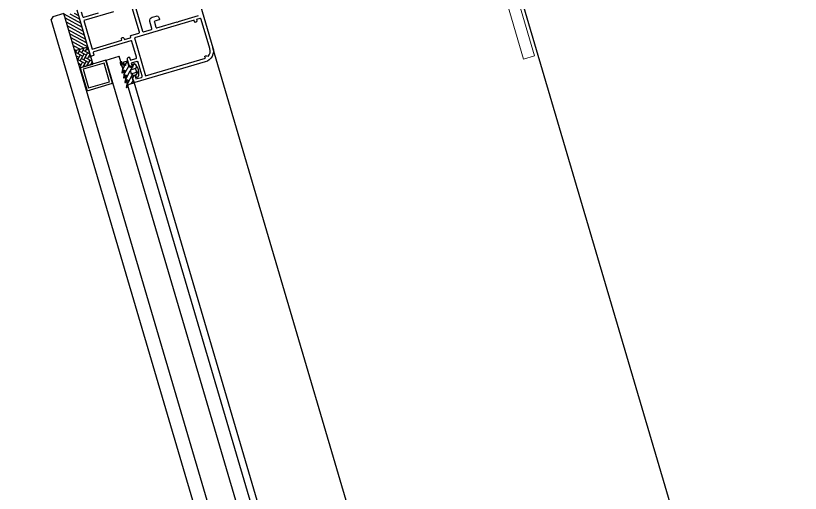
# Model space of a CAD drawing. Header units: millimetres. Extents: x 62878 to 70819, y -67946 to -61850.
# Drawn here: x 63609.13 to 63643.47, y -65387.72 to -65366.84 of the extents above; entities that cross this region are included whole.
import ezdxf

# ---------------------------------------------------------------- set-up
doc = ezdxf.new("R2010")
doc.units = ezdxf.units.MM
doc.layers.add('Dog_dos_yeni', color=63, linetype='Continuous', lineweight=5)
doc.layers.add('DOGRAMA', color=171, linetype='Continuous', lineweight=0)

msp = doc.modelspace()

# ---------------------------------------------------------------- hatches: boundary and pattern name
at = {"layer": 'DOGRAMA', "lineweight": -2}
h = msp.add_hatch(dxfattribs=at)
h.set_pattern_fill('ANSI31', color=256, scale=0.04, angle=433.5058, style=0)
h.set_pattern_definition([(331.42666, (63587.68014, -65236.94088), (0.06074198, 0.11153211), [])])
h.paths.add_polyline_path([(63612.191, -65367.954, -0.414214), (63612.209, -65367.92), (63611.841, -65366.67, -0.153231), (63611.237, -65366.744), (63611.641, -65368.116)])
h.paths.add_polyline_path([(63612.295, -65368.211), (63612.225, -65367.973, -0.414214), (63612.191, -65367.954), (63611.641, -65368.116), (63611.72, -65368.381)])
h = msp.add_hatch(dxfattribs=at)
h.set_pattern_fill('AR-HBONE', color=256, scale=0.03, angle=433.5058, style=0)
h.set_pattern_definition([(61.42666, (63648.03768, -65362.78242), (0.16277867, 0.04799068), [0.36, -0.12]), (331.42666, (63648.09507, -65362.67704), (0.16277867, 0.04799068), [0.36, -0.12])])
h.paths.add_polyline_path([(63612.443, -65368.714), (63612.514, -65368.953), (63611.938, -65369.123), (63611.72, -65368.381), (63612.295, -65368.211)])
h = msp.add_hatch(dxfattribs=at)
h.set_pattern_fill('ANSI31', color=256, scale=0.05, angle=433.5058, style=0)
h.set_pattern_definition([(61.42666, (63655.61522, -65467.36859), (0.13941514, -0.07592747), [])])
edge = h.paths.add_edge_path(flags=16)
edge.add_arc((63614.025, -65369.342), 0.4, 4.8897, 27.9636)
edge.add_line((63614.379, -65369.154), (63614.137, -65369.225))
edge.add_line((63614.137, -65369.225), (63614.182, -65369.379))
edge.add_line((63614.182, -65369.379), (63614.424, -65369.308))
edge = h.paths.add_edge_path()
edge.add_arc((63614.025, -65369.342), 0.5, 339.5568, 413.2966)
edge.add_line((63614.324, -65368.941), (63614.228, -65368.969))
edge.add_line((63614.228, -65368.969), (63614.262, -65369.084))
edge.add_line((63614.262, -65369.084), (63614.205, -65369.101))
edge.add_arc((63614.176, -65369.005), 0.1, 196.4267, 286.4267, ccw=False)
edge.add_line((63614.081, -65369.034), (63614.018, -65368.823))
edge.add_line((63614.018, -65368.823), (63613.846, -65368.873))
edge.add_line((63613.846, -65368.873), (63613.857, -65368.911))
edge.add_arc((63613.919, -65368.893), 0.065, 196.4267, 264.836)
edge.add_arc((63613.91, -65368.99), 0.0327, -109.0036, 84.836, ccw=False)
edge.add_arc((63613.992, -65368.845), 0.199, 192.077, 242.3429, ccw=False)
edge.add_arc((63613.75, -65368.902), 0.05, 17.9413, 195.4545)
edge.add_arc((63614.013, -65368.829), 0.323, 195.486, 234.8123)
edge.add_arc((63613.815, -65369.109), 0.02, -13.5733, 54.8123, ccw=False)
edge.add_line((63613.835, -65369.114), (63613.783, -65369.328))
edge.add_arc((63613.798, -65369.331), 0.015, 166.4267, 326.4267)
edge.add_line((63613.81, -65369.34), (63613.878, -65369.237))
edge.add_arc((63613.895, -65369.248), 0.02, -13.5733, 146.4267, ccw=False)
edge.add_line((63613.914, -65369.253), (63613.845, -65369.539))
edge.add_arc((63613.86, -65369.543), 0.015, 166.4267, 326.4267)
edge.add_line((63613.872, -65369.551), (63613.94, -65369.448))
edge.add_arc((63613.957, -65369.459), 0.02, -13.5733, 146.4267, ccw=False)
edge.add_line((63613.977, -65369.464), (63613.908, -65369.75))
edge.add_arc((63613.922, -65369.754), 0.015, 166.4267, 326.4267)
edge.add_line((63613.935, -65369.762), (63614.003, -65369.659))
edge.add_arc((63614.019, -65369.67), 0.02, -13.5733, 146.4267, ccw=False)
edge.add_line((63614.039, -65369.675), (63613.97, -65369.961))
edge.add_arc((63613.984, -65369.965), 0.015, 166.4267, 326.4267)
edge.add_line((63613.997, -65369.973), (63614.06, -65369.877))
edge.add_arc((63614.144, -65369.932), 0.1, 106.4267, 146.4267, ccw=False)
edge.add_line((63614.115, -65369.837), (63614.301, -65369.782))
edge.add_line((63614.301, -65369.782), (63614.239, -65369.571))
edge.add_arc((63614.335, -65369.542), 0.1, 106.4267, 196.4267, ccw=False)
edge.add_line((63614.307, -65369.447), (63614.364, -65369.43))
edge.add_line((63614.364, -65369.43), (63614.398, -65369.545))
edge.add_line((63614.398, -65369.545), (63614.494, -65369.516))

# ---------------------------------------------------------------- linework, layer by layer
msp.add_lwpolyline([(68896.021, -63031.435), (69030.259, -63071.184), (69185.279, -62547.653), (68892.999, -62461.107, 1.044368), (68063.198, -62298.73, 0.204375), (63106.96, -62494.783, 0.353953), (62932.94, -62997.825), (63753.185, -65779.598), (64154.954, -67142.153), (65336.723, -66792.622), (65336.7, -66829.112), (65270.535, -66829.071, 0.626789), (65270.199, -67369.071), (65531.845, -67369.234, 0.926242), (66130.088, -67369.606), (66391.733, -67369.769, 0.626743), (66392.069, -66829.769), (66326.147, -66829.728), (66326.17, -66793.238), (67506.156, -67144.128), (68467.025, -63899.086), (68625.204, -63946.037), (68896.024, -63031.423)], format="xyb")
at = {"layer": 'Dog_dos_yeni'}
msp.add_lwpolyline([(63631.841, -65368.593), (63627.034, -65352.287), (63626.554, -65352.428), (63628.039, -65357.464), (63618.926, -65360.151), (63619.068, -65360.63), (63628.18, -65357.944), (63629.735, -65363.219), (63620.623, -65365.906), (63620.764, -65366.385), (63629.877, -65363.699), (63631.361, -65368.735), (63631.841, -65368.593)], close=True, dxfattribs=at)
at = {"layer": 'DOGRAMA', "lineweight": -2}
for p, q in [((63611.237, -65366.744), (63610.757, -65366.886)), ((63637.122, -65454.541), (63611.237, -65366.744)), ((63610.757, -65366.886), (63610.69, -65367.01)), ((63636.518, -65454.615), (63610.69, -65367.01)), ((63612.295, -65368.211), (63611.72, -65368.381)), ((63612.295, -65368.211), (63611.72, -65368.381)), ((63612.295, -65368.211), (63612.514, -65368.953)), ((63641.796, -65449.744), (63617.766, -65368.239)), ((63613.089, -65368.784), (63613.665, -65368.614)), ((63637.571, -65451.823), (63613.089, -65368.784)), ((63638.147, -65451.654), (63613.665, -65368.614)), ((63611.938, -65369.123), (63612.514, -65368.953)), ((63638.075, -65450.351), (63614.312, -65369.747))]:
    msp.add_line(p, q, dxfattribs=at)
msp.add_lwpolyline([(63106.96, -62494.783, 0.354372), (62933.156, -62998.559), (63684.776, -65547.597)], format="xyb", dxfattribs=at)
at = {"layer": 'DOGRAMA', "lineweight": -2, "ltscale": 0.5}
for points in [[(63617.121, -65366.052), (63617.766, -65368.239, -0.414214), (63617.428, -65368.86), (63614.349, -65369.768, -0.414214), (63614.312, -65369.747), (63614.264, -65369.585, -0.19911), (63614.268, -65369.547), (63614.307, -65369.476, -0.668097), (63614.359, -65369.482), (63614.396, -65369.608), (63614.636, -65369.537, 0.414214), (63614.669, -65369.475), (63614.494, -65368.88, 0.414214), (63614.432, -65368.847), (63614.192, -65368.917), (63614.229, -65369.044, -0.668097), (63614.189, -65369.076), (63614.118, -65369.038, -0.198962), (63614.094, -65369.008), (63614.023, -65368.768, -0.372839), (63614.077, -65368.649, -0.45685), (63614.119, -65368.668), (63614.153, -65368.783), (63614.383, -65368.715, 0.414214), (63614.417, -65368.653), (63614.213, -65367.962, 0.414214), (63614.176, -65367.942), (63612.545, -65368.423, 0.414214), (63612.525, -65368.46), (63612.55, -65368.546, -0.414214), (63612.53, -65368.584), (63612.444, -65368.609, -0.414214), (63612.406, -65368.589), (63611.821, -65366.603, -0.414214)], [(63614.173, -65365.775), (63614.687, -65367.52, 0.414214), (63614.725, -65367.541), (63615.075, -65367.437, 0.414214), (63615.095, -65367.4), (63615.004, -65367.093, -0.414214), (63615.106, -65366.907), (63615.279, -65366.856, -0.414214), (63615.403, -65366.924), (63615.408, -65366.943), (63615.423, -65366.991, -0.414214), (63615.402, -65367.028), (63615.22, -65367.082, 0.414214), (63615.2, -65367.119), (63615.268, -65367.349, 0.414214), (63615.305, -65367.369), (63616.192, -65367.108), (63616.229, -65367.128), (63616.25, -65367.091), (63617.137, -65366.829, 0.414214)], [(63611.999, -65366.676), (63612.055, -65366.868, 0.414214), (63612.117, -65366.902), (63612.76, -65366.712, 0.414214)], [(63617.553, -65368.623, 0.26214), (63617.632, -65368.278), (63617.256, -65367.003, 0.414214), (63617.194, -65366.969), (63617.04, -65367.014), (63617.054, -65367.062, -0.414214), (63617.021, -65367.124), (63617.001, -65367.13, -0.414214), (63616.964, -65367.11), (63616.944, -65367.042), (63614.326, -65367.814), (63614.815, -65369.474), (63617.434, -65368.702), (63617.414, -65368.635, -0.414214), (63617.434, -65368.597), (63617.453, -65368.592, -0.361813), (63617.512, -65368.617)]]:
    msp.add_lwpolyline(points, format="xyb", dxfattribs=at)
at = {"layer": 'DOGRAMA', "linetype": 'ByBlock', "lineweight": -2}
msp.add_lwpolyline([(63613.414, -65366.666), (63612.109, -65367.05), (63612.477, -65368.297), (63613.781, -65367.912), (63613.761, -65367.845, -0.414214), (63613.782, -65367.808), (63613.811, -65367.8, -0.414214), (63613.873, -65367.833), (63613.887, -65367.881), (63614.146, -65367.805, 0.414214), (63614.166, -65367.768), (63614.158, -65367.739, -0.414214), (63614.178, -65367.702), (63614.523, -65367.6, 0.414214), (63614.543, -65367.563), (63614.184, -65366.344, 0.414214)], format="xyb", dxfattribs=at)
at = {"layer": 'DOGRAMA', "lineweight": -2}
for points in [[(63611.958, -65369.117), (63612.254, -65370.125), (63613.367, -65369.796), (63613.07, -65368.789)], [(63612.082, -65369.185), (63612.322, -65370), (63613.243, -65369.729), (63613.003, -65368.914)]]:
    msp.add_lwpolyline(points, close=True, dxfattribs=at)
for points in [[(63614.494, -65369.516, 0.333333), (63614.324, -65368.941), (63614.228, -65368.969), (63614.262, -65369.084), (63614.205, -65369.101, -0.414214), (63614.081, -65369.034), (63614.018, -65368.823), (63613.846, -65368.873), (63613.857, -65368.911, 0.307685), (63613.913, -65368.958, -1.128702), (63613.9, -65369.021, -0.222912), (63613.797, -65368.886, 0.978531), (63613.702, -65368.915, 0.173298), (63613.827, -65369.093, -0.307572), (63613.835, -65369.114), (63613.783, -65369.328, 0.8391), (63613.81, -65369.34), (63613.878, -65369.237, -0.8391), (63613.914, -65369.253), (63613.845, -65369.539, 0.8391), (63613.872, -65369.551), (63613.94, -65369.448, -0.8391), (63613.977, -65369.464), (63613.908, -65369.75, 0.8391), (63613.935, -65369.762), (63614.003, -65369.659, -0.8391), (63614.039, -65369.675), (63613.97, -65369.961, 0.8391), (63613.997, -65369.973), (63614.06, -65369.877, -0.176327), (63614.115, -65369.837), (63614.301, -65369.782), (63614.239, -65369.571, -0.414214), (63614.307, -65369.447), (63614.364, -65369.43), (63614.398, -65369.545)], [(63614.424, -65369.308, 0.101021), (63614.379, -65369.154), (63614.137, -65369.225), (63614.182, -65369.379)], [(63614.424, -65369.308, 0.101021), (63614.379, -65369.154), (63614.137, -65369.225), (63614.182, -65369.379)]]:
    msp.add_lwpolyline(points, format="xyb", close=True, dxfattribs=at)

doc.saveas('drawing.dxf')
